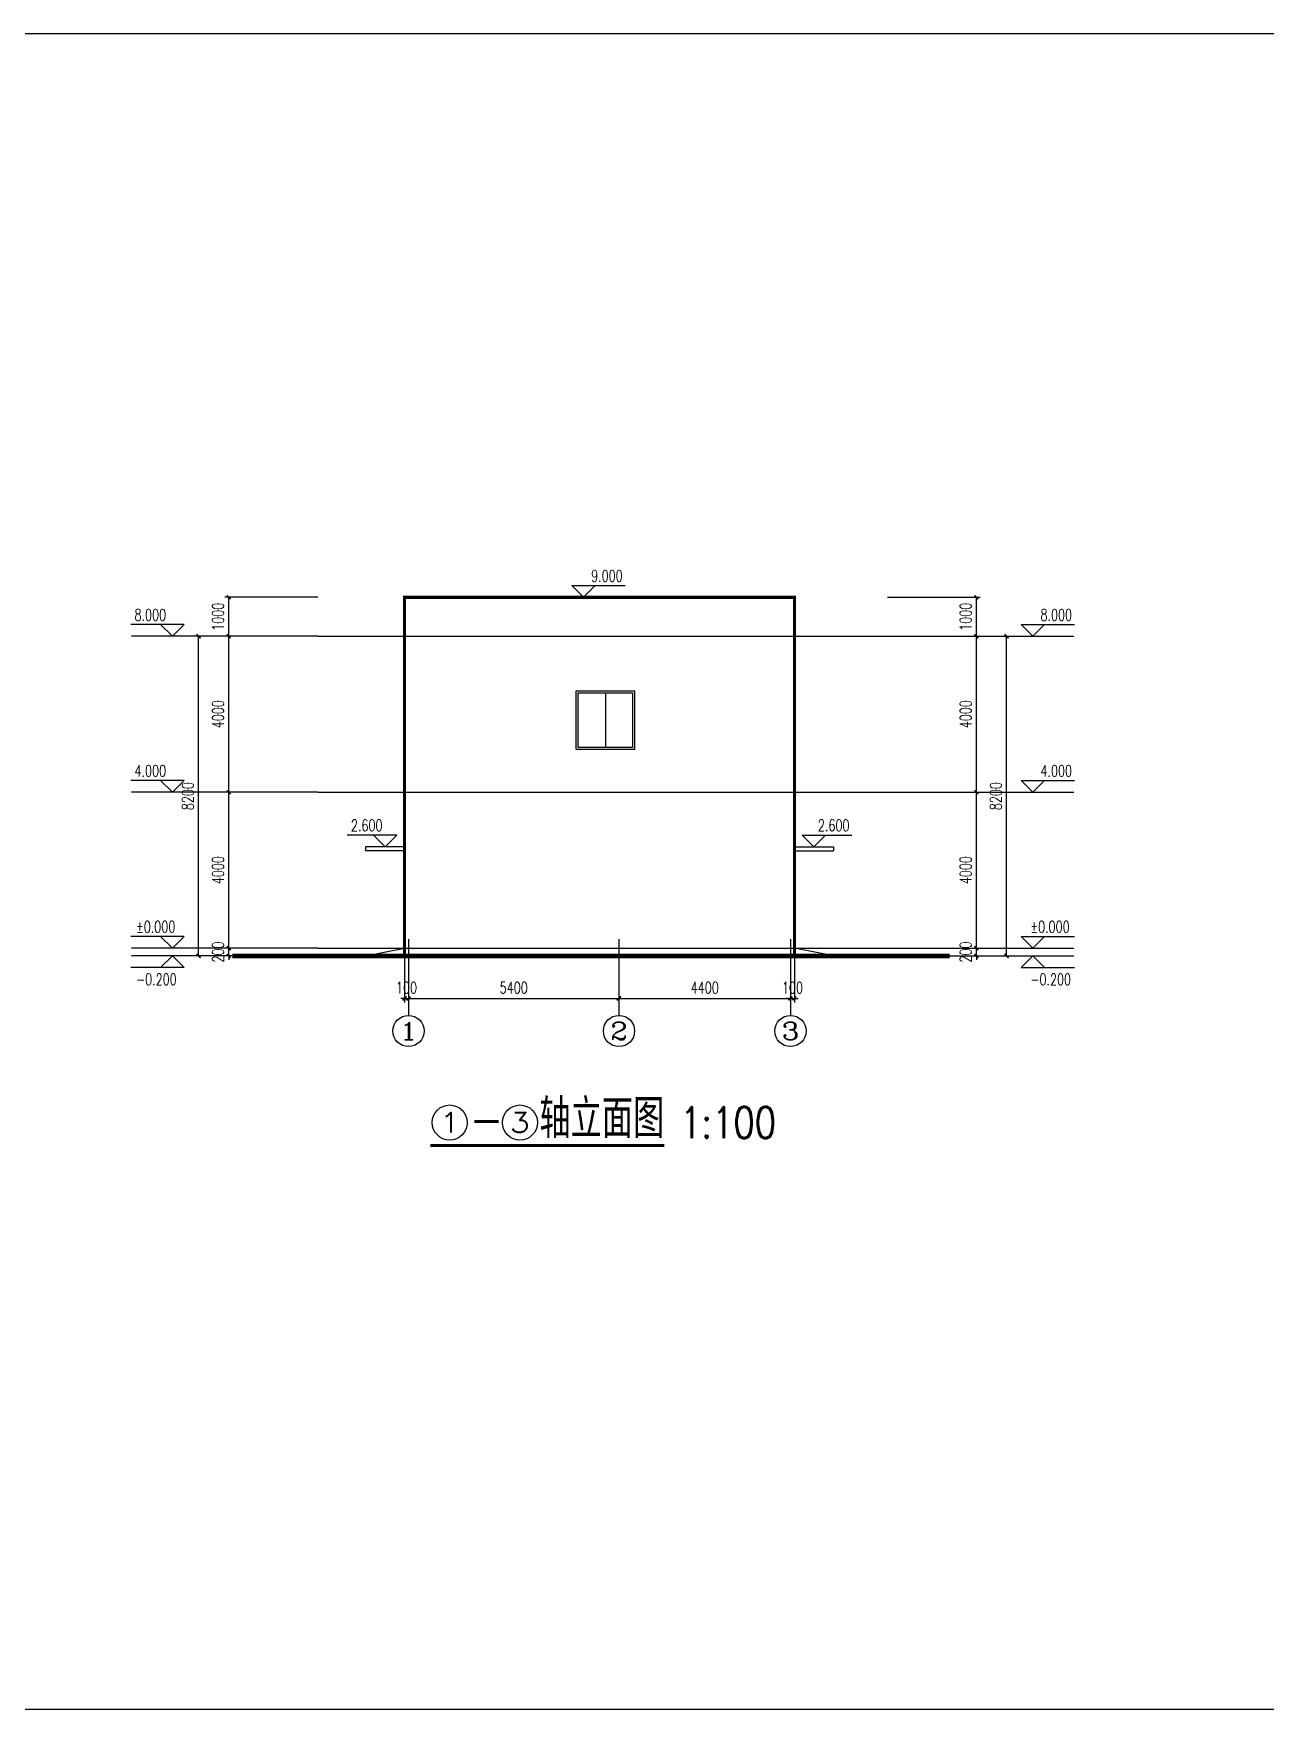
# Model space of a CAD drawing. Extents: x 5827 to 252697, y -546879 to 4066219.
# Drawn here: x 137792 to 169396, y 4023229 to 4066219 of the extents above; entities that cross this region are included whole.
import ezdxf
from ezdxf.enums import TextEntityAlignment as Align

# ---------------------------------------------------------------- set-up
doc = ezdxf.new("R2010")
doc.units = 0
doc.header["$MEASUREMENT"] = 0
doc.linetypes.add('DOTE', pattern=[2.42, 2, -0.2, 0.02, -0.2])
for name, color, linetype in [('AXIS', 3, 'Continuous'), ('AXIS_TEXT', 7, 'Continuous'), ('DIM_ELEV', 3, 'Continuous'), ('DIM_SYMB', 3, 'Continuous'), ('DOTE', 1, 'DOTE'), ('PUB_DIM', 3, 'Continuous'), ('PUB_HATCH', 8, 'Continuous'), ('PUB_TEXT', 7, 'Continuous'), ('立面', 40, 'Continuous')]:
    doc.layers.add(name, color=color, linetype=linetype)
doc.styles.add('_HZTXT', font='TXT', dxfattribs={"width": 0.8, "bigfont": 'HZTXT'})
doc.styles.add('_TCH_AXIS', font='COMPLEX', dxfattribs={"bigfont": 'GBCBIG'})
doc.styles.add('_TCH_DIM', font='SIMPLEX', dxfattribs={"bigfont": 'GBCBIG'})
doc.styles.add('_TCH_DIM_T3', font='SIMPLEX', dxfattribs={"width": 0.705882, "bigfont": 'GBCBIG'})
doc.styles.add('COMPLEX', font='COMPLEX')
doc.dimstyles.new('_TCH_ARCH&&100', dxfattribs={"dimtxt": 297.5, "dimasz": 100, "dimexe": 100, "dimexo": 0, "dimgap": 126.25, "dimtad": 1, "dimdec": 0, "dimzin": 0, "dimdsep": 46, "dimtxsty": '_TCH_DIM_T3', "dimblk": 'ARCHTICK', "dimcen": 0.09, "dimclrt": 7, "dimazin": 2, "dimtfac": 1, "dimtdec": 0, "dimtix": 1, "dimtmove": 2, "dimatfit": 3, "dimfxl": 0, "dimtolj": 1, "dimtzin": 0, "dimarcsym": 0})

# ---------------------------------------------------------------- blocks, each defined once
blk = doc.blocks.new('_ArchTick')
at = {"color": 0, "linetype": 'ByBlock', "const_width": 0.4}
blk.add_lwpolyline([(-0.5, -0.5), (0.5, 0.5)], dxfattribs=at)
blk = doc.blocks.new('*D37')
at = {"layer": 'AXIS', "color": 0, "lineweight": -2, "transparency": 16777216}
for p, q in [((147311, 4042990), (147311, 4041368)), ((147411, 4042990), (147411, 4041368)), ((147311, 4041468), (147211, 4041468)), ((147311, 4041468), (147411, 4041468)), ((147411, 4041468), (147511, 4041468))]:
    blk.add_line(p, q, dxfattribs=at)
at = {"layer": 'Defpoints', "color": 0, "transparency": 16777216}
for p in [(147311, 4042990), (147411, 4042990), (147411, 4041468)]:
    blk.add_point(p, dxfattribs=at)
at = {"layer": 'AXIS', "color": 0, "lineweight": -2, "transparency": 16777216, "xscale": 100, "yscale": 100, "zscale": 100}
blk.add_blockref('_ArchTick', (147311, 4041468), dxfattribs=at)
at = {"layer": 'AXIS', "color": 0, "lineweight": -2, "transparency": 16777216, "xscale": 100, "yscale": 100, "zscale": 100, "rotation": 180}
blk.add_blockref('_ArchTick', (147411, 4041468), dxfattribs=at)
at = {"layer": 'AXIS', "color": 7, "transparency": 16777216, "insert": (147361, 4041743), "char_height": 297.5, "attachment_point": 5, "style": '_TCH_DIM_T3'}
blk.add_mtext('\\A1;100', dxfattribs=at)
blk = doc.blocks.new('*D38')
at = {"layer": 'AXIS', "color": 0, "lineweight": -2, "transparency": 16777216}
for p, q in [((147411, 4042990), (147411, 4041368)), ((152811, 4042990), (152811, 4041368)), ((147411, 4041468), (152811, 4041468))]:
    blk.add_line(p, q, dxfattribs=at)
at = {"layer": 'Defpoints', "color": 0, "transparency": 16777216}
for p in [(147411, 4042990), (152811, 4042990), (152811, 4041468)]:
    blk.add_point(p, dxfattribs=at)
at = {"layer": 'AXIS', "color": 0, "lineweight": -2, "transparency": 16777216, "xscale": 100, "yscale": 100, "zscale": 100, "rotation": 180}
blk.add_blockref('_ArchTick', (147411, 4041468), dxfattribs=at)
at = {"layer": 'AXIS', "color": 0, "lineweight": -2, "transparency": 16777216, "xscale": 100, "yscale": 100, "zscale": 100}
blk.add_blockref('_ArchTick', (152811, 4041468), dxfattribs=at)
at = {"layer": 'AXIS', "color": 7, "transparency": 16777216, "insert": (150111, 4041743), "char_height": 297.5, "attachment_point": 5, "style": '_TCH_DIM_T3'}
blk.add_mtext('\\A1;5400', dxfattribs=at)
blk = doc.blocks.new('*D39')
at = {"layer": 'AXIS', "color": 0, "lineweight": -2, "transparency": 16777216}
for p, q in [((152811, 4042990), (152811, 4041368)), ((157211, 4042990), (157211, 4041368)), ((152811, 4041468), (157211, 4041468))]:
    blk.add_line(p, q, dxfattribs=at)
at = {"layer": 'Defpoints', "color": 0, "transparency": 16777216}
for p in [(152811, 4042990), (157211, 4042990), (157211, 4041468)]:
    blk.add_point(p, dxfattribs=at)
at = {"layer": 'AXIS', "color": 0, "lineweight": -2, "transparency": 16777216, "xscale": 100, "yscale": 100, "zscale": 100, "rotation": 180}
blk.add_blockref('_ArchTick', (152811, 4041468), dxfattribs=at)
at = {"layer": 'AXIS', "color": 0, "lineweight": -2, "transparency": 16777216, "xscale": 100, "yscale": 100, "zscale": 100}
blk.add_blockref('_ArchTick', (157211, 4041468), dxfattribs=at)
at = {"layer": 'AXIS', "color": 7, "transparency": 16777216, "insert": (155011, 4041743), "char_height": 297.5, "attachment_point": 5, "style": '_TCH_DIM_T3'}
blk.add_mtext('\\A1;4400', dxfattribs=at)
blk = doc.blocks.new('*D40')
at = {"layer": 'AXIS', "color": 0, "lineweight": -2, "transparency": 16777216}
for p, q in [((157211, 4042990), (157211, 4041368)), ((157311, 4042990), (157311, 4041368)), ((157211, 4041468), (157111, 4041468)), ((157211, 4041468), (157311, 4041468)), ((157311, 4041468), (157411, 4041468))]:
    blk.add_line(p, q, dxfattribs=at)
at = {"layer": 'Defpoints', "color": 0, "transparency": 16777216}
for p in [(157211, 4042990), (157311, 4042990), (157311, 4041468)]:
    blk.add_point(p, dxfattribs=at)
at = {"layer": 'AXIS', "color": 0, "lineweight": -2, "transparency": 16777216, "xscale": 100, "yscale": 100, "zscale": 100}
blk.add_blockref('_ArchTick', (157211, 4041468), dxfattribs=at)
at = {"layer": 'AXIS', "color": 0, "lineweight": -2, "transparency": 16777216, "xscale": 100, "yscale": 100, "zscale": 100, "rotation": 180}
blk.add_blockref('_ArchTick', (157311, 4041468), dxfattribs=at)
at = {"layer": 'AXIS', "color": 7, "transparency": 16777216, "insert": (157261, 4041743), "char_height": 297.5, "attachment_point": 5, "style": '_TCH_DIM_T3'}
blk.add_mtext('\\A1;100', dxfattribs=at)
blk = doc.blocks.new('*D41')
at = {"layer": 'Defpoints', "color": 0, "transparency": 16777216}
for p in [(142026, 4050758), (145084, 4050758), (145084, 4042558)]:
    blk.add_point(p, dxfattribs=at)
at = {"layer": 'PUB_DIM', "color": 0, "lineweight": -2, "transparency": 16777216}
for p, q in [((145084, 4050758), (141926, 4050758)), ((142026, 4042558), (142026, 4050758)), ((145084, 4042558), (141926, 4042558))]:
    blk.add_line(p, q, dxfattribs=at)
at = {"layer": 'PUB_DIM', "color": 0, "lineweight": -2, "transparency": 16777216, "xscale": 100, "yscale": 100, "zscale": 100}
for p, rotation in [((142026, 4050758), 90), ((142026, 4042558), 270)]:
    blk.add_blockref('_ArchTick', p, dxfattribs=dict(at, rotation=rotation))
at = {"layer": 'PUB_DIM', "color": 7, "transparency": 16777216, "insert": (141751, 4046658), "char_height": 297.5, "attachment_point": 5, "rotation": 90, "style": '_TCH_DIM_T3'}
blk.add_mtext('\\A1;8200', dxfattribs=at)
blk = doc.blocks.new('*D42')
at = {"layer": 'Defpoints', "color": 0, "transparency": 16777216}
for p in [(142801, 4051758), (145084, 4051758), (145084, 4050758)]:
    blk.add_point(p, dxfattribs=at)
at = {"layer": 'PUB_DIM', "color": 0, "lineweight": -2, "transparency": 16777216}
for p, q in [((145084, 4051758), (142701, 4051758)), ((142801, 4050758), (142801, 4051758)), ((145084, 4050758), (142701, 4050758))]:
    blk.add_line(p, q, dxfattribs=at)
at = {"layer": 'PUB_DIM', "color": 0, "lineweight": -2, "transparency": 16777216, "xscale": 100, "yscale": 100, "zscale": 100}
for p, rotation in [((142801, 4051758), 90), ((142801, 4050758), 270)]:
    blk.add_blockref('_ArchTick', p, dxfattribs=dict(at, rotation=rotation))
at = {"layer": 'PUB_DIM', "color": 7, "transparency": 16777216, "insert": (142526, 4051258), "char_height": 297.5, "attachment_point": 5, "rotation": 90, "style": '_TCH_DIM_T3'}
blk.add_mtext('\\A1;1000', dxfattribs=at)
blk = doc.blocks.new('*D43')
at = {"layer": 'Defpoints', "color": 0, "transparency": 16777216}
for p in [(142801, 4050758), (145084, 4050758), (145084, 4046758)]:
    blk.add_point(p, dxfattribs=at)
at = {"layer": 'PUB_DIM', "color": 0, "lineweight": -2, "transparency": 16777216}
for p, q in [((145084, 4050758), (142701, 4050758)), ((142801, 4046758), (142801, 4050758)), ((145084, 4046758), (142701, 4046758))]:
    blk.add_line(p, q, dxfattribs=at)
at = {"layer": 'PUB_DIM', "color": 0, "lineweight": -2, "transparency": 16777216, "xscale": 100, "yscale": 100, "zscale": 100}
for p, rotation in [((142801, 4050758), 90), ((142801, 4046758), 270)]:
    blk.add_blockref('_ArchTick', p, dxfattribs=dict(at, rotation=rotation))
at = {"layer": 'PUB_DIM', "color": 7, "transparency": 16777216, "insert": (142526, 4048758), "char_height": 297.5, "attachment_point": 5, "rotation": 90, "style": '_TCH_DIM_T3'}
blk.add_mtext('\\A1;4000', dxfattribs=at)
blk = doc.blocks.new('*D44')
at = {"layer": 'Defpoints', "color": 0, "transparency": 16777216}
for p in [(142801, 4046758), (145084, 4046758), (145084, 4042758)]:
    blk.add_point(p, dxfattribs=at)
at = {"layer": 'PUB_DIM', "color": 0, "lineweight": -2, "transparency": 16777216}
for p, q in [((145084, 4046758), (142701, 4046758)), ((142801, 4042758), (142801, 4046758)), ((145084, 4042758), (142701, 4042758))]:
    blk.add_line(p, q, dxfattribs=at)
at = {"layer": 'PUB_DIM', "color": 0, "lineweight": -2, "transparency": 16777216, "xscale": 100, "yscale": 100, "zscale": 100}
for p, rotation in [((142801, 4046758), 90), ((142801, 4042758), 270)]:
    blk.add_blockref('_ArchTick', p, dxfattribs=dict(at, rotation=rotation))
at = {"layer": 'PUB_DIM', "color": 7, "transparency": 16777216, "insert": (142526, 4044758), "char_height": 297.5, "attachment_point": 5, "rotation": 90, "style": '_TCH_DIM_T3'}
blk.add_mtext('\\A1;4000', dxfattribs=at)
blk = doc.blocks.new('*D45')
at = {"layer": 'Defpoints', "color": 0, "transparency": 16777216}
for p in [(142801, 4042758), (145084, 4042758), (145084, 4042558)]:
    blk.add_point(p, dxfattribs=at)
at = {"layer": 'PUB_DIM', "color": 0, "lineweight": -2, "transparency": 16777216}
for p, q in [((142801, 4042758), (142801, 4042858)), ((145084, 4042758), (142701, 4042758)), ((145084, 4042558), (142701, 4042558)), ((142801, 4042558), (142801, 4042758)), ((142801, 4042558), (142801, 4042458))]:
    blk.add_line(p, q, dxfattribs=at)
at = {"layer": 'PUB_DIM', "color": 0, "lineweight": -2, "transparency": 16777216, "xscale": 100, "yscale": 100, "zscale": 100}
for p, rotation in [((142801, 4042758), 270), ((142801, 4042558), 90)]:
    blk.add_blockref('_ArchTick', p, dxfattribs=dict(at, rotation=rotation))
at = {"layer": 'PUB_DIM', "color": 7, "transparency": 16777216, "insert": (142526, 4042658), "char_height": 297.5, "attachment_point": 5, "rotation": 90, "style": '_TCH_DIM_T3'}
blk.add_mtext('\\A1;200', dxfattribs=at)
blk = doc.blocks.new('*D46')
at = {"layer": 'Defpoints', "color": 0, "transparency": 16777216}
for p in [(159696, 4050758), (162754, 4050758), (159696, 4042558)]:
    blk.add_point(p, dxfattribs=at)
at = {"layer": 'PUB_DIM', "color": 0, "lineweight": -2, "transparency": 16777216}
for p, q in [((159696, 4050758), (162854, 4050758)), ((162754, 4042558), (162754, 4050758)), ((159696, 4042558), (162854, 4042558))]:
    blk.add_line(p, q, dxfattribs=at)
at = {"layer": 'PUB_DIM', "color": 0, "lineweight": -2, "transparency": 16777216, "xscale": 100, "yscale": 100, "zscale": 100}
for p, rotation in [((162754, 4050758), 90), ((162754, 4042558), 270)]:
    blk.add_blockref('_ArchTick', p, dxfattribs=dict(at, rotation=rotation))
at = {"layer": 'PUB_DIM', "color": 7, "transparency": 16777216, "insert": (162479, 4046658), "char_height": 297.5, "attachment_point": 5, "rotation": 90, "style": '_TCH_DIM_T3'}
blk.add_mtext('\\A1;8200', dxfattribs=at)
blk = doc.blocks.new('*D47')
at = {"layer": 'Defpoints', "color": 0, "transparency": 16777216}
for p in [(159696, 4051758), (161979, 4051758), (159696, 4050758)]:
    blk.add_point(p, dxfattribs=at)
at = {"layer": 'PUB_DIM', "color": 0, "lineweight": -2, "transparency": 16777216}
for p, q in [((159696, 4051758), (162079, 4051758)), ((161979, 4050758), (161979, 4051758)), ((159696, 4050758), (162079, 4050758))]:
    blk.add_line(p, q, dxfattribs=at)
at = {"layer": 'PUB_DIM', "color": 0, "lineweight": -2, "transparency": 16777216, "xscale": 100, "yscale": 100, "zscale": 100}
for p, rotation in [((161979, 4051758), 90), ((161979, 4050758), 270)]:
    blk.add_blockref('_ArchTick', p, dxfattribs=dict(at, rotation=rotation))
at = {"layer": 'PUB_DIM', "color": 7, "transparency": 16777216, "insert": (161704, 4051258), "char_height": 297.5, "attachment_point": 5, "rotation": 90, "style": '_TCH_DIM_T3'}
blk.add_mtext('\\A1;1000', dxfattribs=at)
blk = doc.blocks.new('*D48')
at = {"layer": 'Defpoints', "color": 0, "transparency": 16777216}
for p in [(159696, 4050758), (161979, 4050758), (159696, 4046758)]:
    blk.add_point(p, dxfattribs=at)
at = {"layer": 'PUB_DIM', "color": 0, "lineweight": -2, "transparency": 16777216}
for p, q in [((159696, 4050758), (162079, 4050758)), ((161979, 4046758), (161979, 4050758)), ((159696, 4046758), (162079, 4046758))]:
    blk.add_line(p, q, dxfattribs=at)
at = {"layer": 'PUB_DIM', "color": 0, "lineweight": -2, "transparency": 16777216, "xscale": 100, "yscale": 100, "zscale": 100}
for p, rotation in [((161979, 4050758), 90), ((161979, 4046758), 270)]:
    blk.add_blockref('_ArchTick', p, dxfattribs=dict(at, rotation=rotation))
at = {"layer": 'PUB_DIM', "color": 7, "transparency": 16777216, "insert": (161704, 4048758), "char_height": 297.5, "attachment_point": 5, "rotation": 90, "style": '_TCH_DIM_T3'}
blk.add_mtext('\\A1;4000', dxfattribs=at)
blk = doc.blocks.new('*D49')
at = {"layer": 'Defpoints', "color": 0, "transparency": 16777216}
for p in [(159696, 4046758), (161979, 4046758), (159696, 4042758)]:
    blk.add_point(p, dxfattribs=at)
at = {"layer": 'PUB_DIM', "color": 0, "lineweight": -2, "transparency": 16777216}
for p, q in [((159696, 4046758), (162079, 4046758)), ((161979, 4042758), (161979, 4046758)), ((159696, 4042758), (162079, 4042758))]:
    blk.add_line(p, q, dxfattribs=at)
at = {"layer": 'PUB_DIM', "color": 0, "lineweight": -2, "transparency": 16777216, "xscale": 100, "yscale": 100, "zscale": 100}
for p, rotation in [((161979, 4046758), 90), ((161979, 4042758), 270)]:
    blk.add_blockref('_ArchTick', p, dxfattribs=dict(at, rotation=rotation))
at = {"layer": 'PUB_DIM', "color": 7, "transparency": 16777216, "insert": (161704, 4044758), "char_height": 297.5, "attachment_point": 5, "rotation": 90, "style": '_TCH_DIM_T3'}
blk.add_mtext('\\A1;4000', dxfattribs=at)
blk = doc.blocks.new('*D50')
at = {"layer": 'Defpoints', "color": 0, "transparency": 16777216}
for p in [(159696, 4042758), (159696, 4042558), (161979, 4042758)]:
    blk.add_point(p, dxfattribs=at)
at = {"layer": 'PUB_DIM', "color": 0, "lineweight": -2, "transparency": 16777216}
for p, q in [((161979, 4042758), (161979, 4042858)), ((159696, 4042758), (162079, 4042758)), ((159696, 4042558), (162079, 4042558)), ((161979, 4042558), (161979, 4042758)), ((161979, 4042558), (161979, 4042458))]:
    blk.add_line(p, q, dxfattribs=at)
at = {"layer": 'PUB_DIM', "color": 0, "lineweight": -2, "transparency": 16777216, "xscale": 100, "yscale": 100, "zscale": 100}
for p, rotation in [((161979, 4042758), 270), ((161979, 4042558), 90)]:
    blk.add_blockref('_ArchTick', p, dxfattribs=dict(at, rotation=rotation))
at = {"layer": 'PUB_DIM', "color": 7, "transparency": 16777216, "insert": (161704, 4042658), "char_height": 297.5, "attachment_point": 5, "rotation": 90, "style": '_TCH_DIM_T3'}
blk.add_mtext('\\A1;200', dxfattribs=at)
blk = doc.blocks.new('_AXISO')
blk.add_circle((0, 0), 0.5)
at = {"layer": 'AXIS_TEXT', "style": 'COMPLEX', "width": 1.041667}
blk.add_attdef('A', text='', height=0.56, dxfattribs=at).set_placement((-0.25, -0.28), (0.25, -0.28), align=Align.FIT)

msp = doc.modelspace()

# ---------------------------------------------------------------- linework, layer by layer
at = {"color": 142, "linetype": 'Continuous'}
msp.add_line((152461.058, 4049307.69), (152461.058, 4047907.69), dxfattribs=at)
msp.add_lwpolyline([(39018.805, 4066219.231), (252696.661, 4066219.231), (252696.661, 4023229.388), (39018.805, 4023229.388)], close=True)
msp.add_lwpolyline([(153161.058, 4047907.69), (151761.058, 4047907.69), (151761.058, 4049307.69), (153161.058, 4049307.69)], close=True, dxfattribs=at)
at = {"layer": 'AXIS'}
for p, q in [((147411.058, 4042990.366), (147411.058, 4041033.28)), ((152811.058, 4042990.366), (152811.058, 4041033.28)), ((157211.058, 4042990.366), (157211.058, 4041033.28))]:
    msp.add_line(p, q, dxfattribs=at)
at = {"layer": 'DIM_ELEV'}
for p, q in [((151899.869, 4051757.69), (151599.869, 4052057.69)), ((151599.869, 4052057.69), (152966.892, 4052057.69)), ((151899.869, 4051757.69), (152199.869, 4052057.69)), ((141653.551, 4051057.69), (140286.529, 4051057.69)), ((141353.551, 4050757.69), (141053.551, 4051057.69)), ((141353.551, 4050757.69), (141653.551, 4051057.69)), ((163426.629, 4050757.69), (163126.629, 4051057.69)), ((163126.629, 4051057.69), (164493.651, 4051057.69)), ((163426.629, 4050757.69), (163726.629, 4051057.69)), ((145084, 4050757.69), (140302.768, 4050757.69)), ((159696.18, 4050757.69), (164477.412, 4050757.69)), ((141653.551, 4047057.69), (140286.529, 4047057.69)), ((145084, 4046757.69), (140302.768, 4046757.69)), ((141353.551, 4046757.69), (141053.551, 4047057.69)), ((141353.551, 4046757.69), (141653.551, 4047057.69)), ((159696.18, 4046757.69), (164477.412, 4046757.69)), ((163426.629, 4046757.69), (163126.629, 4047057.69)), ((163126.629, 4047057.69), (164493.651, 4047057.69)), ((163426.629, 4046757.69), (163726.629, 4047057.69)), ((147111.058, 4045657.69), (145838.484, 4045657.69)), ((146811.058, 4045357.69), (146511.058, 4045657.69)), ((146811.058, 4045357.69), (147111.058, 4045657.69)), ((157811.058, 4045357.69), (157511.058, 4045657.69)), ((157511.058, 4045657.69), (158783.631, 4045657.69)), ((157811.058, 4045357.69), (158111.058, 4045657.69)), ((141653.551, 4043057.69), (140286.529, 4043057.69)), ((141353.551, 4042757.69), (141053.551, 4043057.69)), ((141353.551, 4042757.69), (141653.551, 4043057.69)), ((163426.629, 4042757.69), (163126.629, 4043057.69)), ((163126.629, 4043057.69), (164493.651, 4043057.69)), ((163426.629, 4042757.69), (163726.629, 4043057.69)), ((145084, 4042757.69), (140302.768, 4042757.69)), ((145084, 4042557.69), (140302.768, 4042557.69)), ((141353.551, 4042557.69), (141053.551, 4042257.69)), ((141353.551, 4042557.69), (141653.551, 4042257.69)), ((159696.18, 4042757.69), (164477.412, 4042757.69)), ((159696.18, 4042557.69), (164477.412, 4042557.69)), ((163426.629, 4042557.69), (163126.629, 4042257.69)), ((163426.629, 4042557.69), (163726.629, 4042257.69)), ((141653.551, 4042257.69), (140286.529, 4042257.69)), ((163126.629, 4042257.69), (164493.651, 4042257.69))]:
    msp.add_line(p, q, dxfattribs=at)
at = {"layer": 'DIM_SYMB', "const_width": 70}
msp.add_lwpolyline([(147970.05, 4037695.302), (153974.775, 4037695.302)], dxfattribs=at)
at = {"layer": 'DOTE', "linetype": 'DOTE'}
for p, q in [((145084, 4050757.69), (159696.18, 4050757.69)), ((145084, 4046757.69), (159696.18, 4046757.69)), ((145084, 4042757.69), (159696.18, 4042757.69))]:
    msp.add_line(p, q, dxfattribs=at)
at = {"layer": 'PUB_HATCH'}
for p, q in [((146311.058, 4045357.69), (146311.058, 4045257.69)), ((147311.058, 4045357.69), (146311.058, 4045357.69)), ((157311.058, 4045357.69), (158311.058, 4045357.69)), ((158311.058, 4045357.69), (158311.058, 4045257.69)), ((147311.058, 4045257.69), (146311.058, 4045257.69)), ((157311.058, 4045257.69), (158311.058, 4045257.69)), ((146311.058, 4042557.69), (147311.058, 4042757.69)), ((158311.058, 4042557.69), (157311.058, 4042757.69))]:
    msp.add_line(p, q, dxfattribs=at)
at = {"layer": 'PUB_TEXT'}
for centre in [(148470.05, 4038285.302), (150270.05, 4038285.302)]:
    msp.add_circle(centre, 450, dxfattribs=at)
at = {"layer": '立面'}
for p, q in [((147311.058, 4051757.69), (147311.058, 4042557.69)), ((147311.058, 4051757.69), (157311.058, 4051757.69)), ((157311.058, 4051757.69), (157311.058, 4042557.69)), ((142893.314, 4042557.69), (161290.822, 4042557.69))]:
    msp.add_line(p, q, dxfattribs=at)
for points, const_width in [([(147311.058, 4042557.69), (147311.058, 4051757.69), (157311.058, 4051757.69), (157311.058, 4042557.69)], 80), ([(161290.822, 4042557.69), (142893.314, 4042557.69)], 120)]:
    msp.add_lwpolyline(points, dxfattribs=dict(at, const_width=const_width))
msp.add_lwpolyline([(153211.058, 4047857.69), (151711.058, 4047857.69), (151711.058, 4049357.69), (153211.058, 4049357.69), (153211.058, 4047857.69)], dxfattribs=at)

# ---------------------------------------------------------------- block references
at = {"layer": 'AXIS'}
ref = msp.add_blockref('_AXISO', (147411.058, 4040633.28), dxfattribs=dict(at, xscale=800, yscale=800, zscale=800))
ref.add_attrib('A', '1', dxfattribs={"layer": 'AXIS_TEXT', "height": 452.548, "style": '_TCH_AXIS', "width": 2.333333}).set_placement((147184.784, 4040407.006), (147637.332, 4040407.006), align=Align.FIT)
ref = msp.add_blockref('_AXISO', (152811.058, 4040633.28), dxfattribs=dict(at, xscale=800, yscale=800, zscale=800))
ref.add_attrib('A', '2', dxfattribs={"layer": 'AXIS_TEXT', "height": 452.548, "style": '_TCH_AXIS', "width": 1.5}).set_placement((152584.784, 4040407.006), (153037.332, 4040407.006), align=Align.FIT)
ref = msp.add_blockref('_AXISO', (157211.058, 4040633.28), dxfattribs=dict(at, xscale=800, yscale=800, zscale=800))
ref.add_attrib('A', '3', dxfattribs={"layer": 'AXIS_TEXT', "height": 452.548, "style": '_TCH_AXIS', "width": 1.5}).set_placement((156984.784, 4040407.006), (157437.332, 4040407.006), align=Align.FIT)

# ---------------------------------------------------------------- texts
at = {"layer": 'PUB_TEXT'}
for s, height, style, width, p in [('9.000', 297.5, '_TCH_DIM', 0.705882, (152096.892, 4052157.79)), ('8.000', 297.5, '_TCH_DIM', 0.705882, (140382.529, 4051157.79)), ('8.000', 297.5, '_TCH_DIM', 0.705882, (163623.651, 4051157.79)), ('4.000', 297.5, '_TCH_DIM', 0.705882, (140382.529, 4047157.79)), ('4.000', 297.5, '_TCH_DIM', 0.705882, (163623.651, 4047157.79)), ('2.600', 297.5, '_TCH_DIM', 0.705882, (145934.484, 4045757.79)), ('2.600', 297.5, '_TCH_DIM', 0.705882, (157913.631, 4045757.79)), ('%%P0.000', 297.5, '_TCH_DIM', 0.705882, (140421.529, 4043157.79)), ('%%P0.000', 297.5, '_TCH_DIM', 0.705882, (163363.651, 4043157.79)), ('-0.200', 297.5, '_TCH_DIM', 0.705882, (140421.529, 4041807.59)), ('-0.200', 297.5, '_TCH_DIM', 0.705882, (163363.651, 4041807.59)), ('轴立面图', 1000, '_HZTXT', 0.8, (150770.05, 4037885.302)), ('1:100', 800, '_HZTXT', 0.8, (154374.775, 4037885.302)), ('-', 1000, '_HZTXT', 0.8, (148970.05, 4037885.302))]:
    msp.add_text(s, height=height, dxfattribs=dict(at, style=style, width=width)).set_placement(p)
at = {"layer": 'PUB_TEXT', "style": '_HZTXT'}
for s, width, p, p2 in [('1', 3.75, (148215.492, 4038030.743), (148724.609, 4038030.743)), ('3', 1.875, (150015.492, 4038030.743), (150524.609, 4038030.743))]:
    msp.add_text(s, height=509.117, dxfattribs=dict(at, width=width)).set_placement(p, p2, align=Align.FIT)

# ---------------------------------------------------------------- dimensions: what is measured, and where the dimension line sits
at = {"layer": 'AXIS'}
for p1, p2, picture, middle in [((147311.058, 4042990.366), (147411.058, 4042990.366), '*D37', (147361.058, 4041743.313)), ((147411.058, 4042990.366), (152811.058, 4042990.366), '*D38', (150111.058, 4041743.313)), ((152811.058, 4042990.366), (157211.058, 4042990.366), '*D39', (155011.058, 4041743.313)), ((157211.058, 4042990.366), (157311.058, 4042990.366), '*D40', (157261.058, 4041743.313))]:
    dim = msp.add_aligned_dim(p1=p1, p2=p2, distance=-1522.054, dimstyle='_TCH_ARCH&&100', dxfattribs=at)
    dim.commit()
    dim.dimension.update_dxf_attribs({"geometry": picture, "text_midpoint": middle})
at = {"layer": 'PUB_DIM'}
for p1, p2, distance, picture, middle in [((145084, 4050757.69), (145084, 4051757.69), 2283.298, '*D42', (142525.701, 4051257.69)), ((159696.18, 4050757.69), (159696.18, 4051757.69), -2283.298, '*D47', (161704.479, 4051257.69)), ((145084, 4042557.69), (145084, 4050757.69), 3058.015, '*D41', (141750.984, 4046657.69)), ((145084, 4046757.69), (145084, 4050757.69), 2283.298, '*D43', (142525.701, 4048757.69)), ((159696.18, 4042557.69), (159696.18, 4050757.69), -3058.015, '*D46', (162479.195, 4046657.69)), ((159696.18, 4046757.69), (159696.18, 4050757.69), -2283.298, '*D48', (161704.479, 4048757.69)), ((145084, 4042757.69), (145084, 4046757.69), 2283.298, '*D44', (142525.701, 4044757.69)), ((159696.18, 4042757.69), (159696.18, 4046757.69), -2283.298, '*D49', (161704.479, 4044757.69)), ((145084, 4042557.69), (145084, 4042757.69), 2283.298, '*D45', (142525.701, 4042657.69)), ((159696.18, 4042557.69), (159696.18, 4042757.69), -2283.298, '*D50', (161704.479, 4042657.69))]:
    dim = msp.add_aligned_dim(p1=p1, p2=p2, distance=distance, dimstyle='_TCH_ARCH&&100', dxfattribs=at)
    dim.commit()
    dim.dimension.update_dxf_attribs({"geometry": picture, "text_midpoint": middle})

doc.saveas('drawing.dxf')
